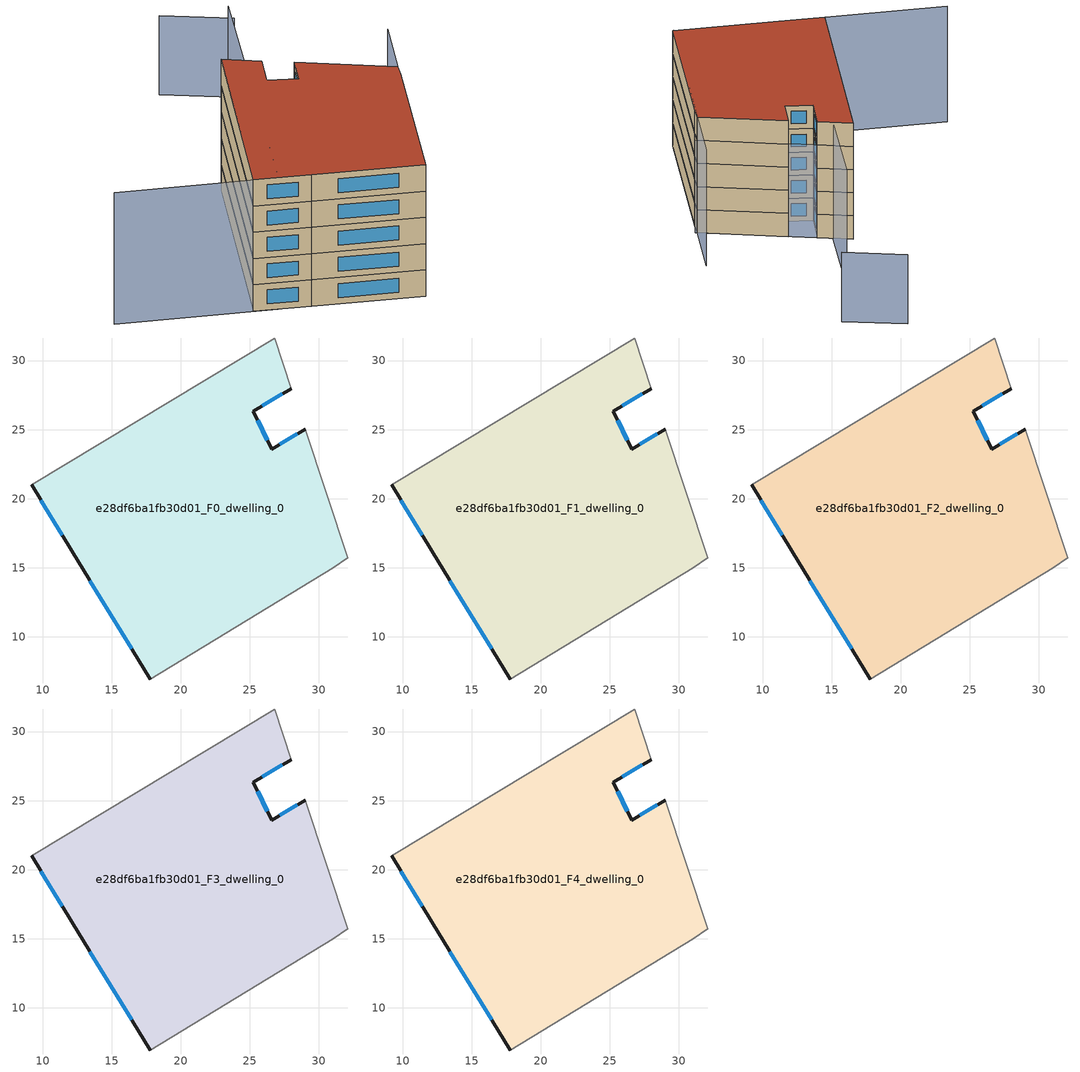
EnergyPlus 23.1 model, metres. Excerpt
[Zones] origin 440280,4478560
e28df6ba1fb30d01_F0_dwelling_0
 floor ground (EU_floor_Construction): 26.81,31.63 28,27.97 25.24,26.33 26.58,23.6 29.02,25.04 32.1,15.71 31.02,15 17.79,6.95 12.1,16.24 9.2,21.01 z0
 wall outside (EU_wall_Construction): 29.02,25.04 26.58,23.6 25.24,26.33 28,27.97 / 9.2,21.01 12.1,16.24 17.79,6.95 z0:3
 wall adiabatic (EU_wall_Construction): 17.79,6.95 31.02,15 32.1,15.71 29.02,25.04 / 28,27.97 26.81,31.63 9.2,21.01 z0:3
 window (EU_Window_Construction): 28.45,24.7 27.15,23.93 / 13.43,14.07 16.46,9.12 / 9.88,19.9 11.42,17.36 / 25.89,26.71 27.36,27.59 / 26.27,24.24 25.56,25.69 z0.7:2.3
e28df6ba1fb30d01_F1_dwelling_0
 floor to e28df6ba1fb30d01_F0_dwelling_0 (EU_floor_Construction): 26.81,31.63 28,27.97 25.24,26.33 26.58,23.6 29.02,25.04 32.1,15.71 31.02,15 17.79,6.95 12.1,16.24 9.2,21.01 z3
 wall outside (EU_wall_Construction): 29.02,25.04 26.58,23.6 25.24,26.33 28,27.97 / 9.2,21.01 12.1,16.24 17.79,6.95 z3:6
 wall adiabatic (EU_wall_Construction): 17.79,6.95 31.02,15 32.1,15.71 29.02,25.04 / 28,27.97 26.81,31.63 9.2,21.01 z3:6
 window (EU_Window_Construction): 28.45,24.7 27.15,23.93 / 13.43,14.07 16.46,9.12 / 9.88,19.9 11.42,17.36 / 25.89,26.71 27.36,27.59 / 26.27,24.24 25.56,25.69 z3.7:5.3
e28df6ba1fb30d01_F2_dwelling_0
 floor to e28df6ba1fb30d01_F1_dwelling_0 (EU_floor_Construction): 26.81,31.63 28,27.97 25.24,26.33 26.58,23.6 29.02,25.04 32.1,15.71 31.02,15 17.79,6.95 12.1,16.24 9.2,21.01 z6
 wall outside (EU_wall_Construction): 29.02,25.04 26.58,23.6 25.24,26.33 28,27.97 / 9.2,21.01 12.1,16.24 17.79,6.95 z6:9
 wall adiabatic (EU_wall_Construction): 17.79,6.95 31.02,15 32.1,15.71 29.02,25.04 / 28,27.97 26.81,31.63 9.2,21.01 z6:9
 window (EU_Window_Construction): 28.45,24.7 27.15,23.93 / 13.43,14.07 16.46,9.12 / 9.88,19.9 11.42,17.36 / 25.89,26.71 27.36,27.59 / 26.27,24.24 25.56,25.69 z6.7:8.3
e28df6ba1fb30d01_F3_dwelling_0
 floor to e28df6ba1fb30d01_F2_dwelling_0 (EU_floor_Construction): 26.81,31.63 28,27.97 25.24,26.33 26.58,23.6 29.02,25.04 32.1,15.71 31.02,15 17.79,6.95 12.1,16.24 9.2,21.01 z9
 wall outside (EU_wall_Construction): 29.02,25.04 26.58,23.6 25.24,26.33 28,27.97 / 9.2,21.01 12.1,16.24 17.79,6.95 z9:12
 wall adiabatic (EU_wall_Construction): 17.79,6.95 31.02,15 32.1,15.71 29.02,25.04 / 28,27.97 26.81,31.63 9.2,21.01 z9:12
 window (EU_Window_Construction): 28.45,24.7 27.15,23.93 / 13.43,14.07 16.46,9.12 / 9.88,19.9 11.42,17.36 / 25.89,26.71 27.36,27.59 / 26.27,24.24 25.56,25.69 z9.7:11.3
e28df6ba1fb30d01_F4_dwelling_0
 floor to e28df6ba1fb30d01_F3_dwelling_0 (EU_floor_Construction): 26.81,31.63 28,27.97 25.24,26.33 26.58,23.6 29.02,25.04 32.1,15.71 31.02,15 17.79,6.95 12.1,16.24 9.2,21.01 z12
 wall outside (EU_wall_Construction): 29.02,25.04 26.58,23.6 25.24,26.33 28,27.97 / 9.2,21.01 12.1,16.24 17.79,6.95 z12:15
 wall adiabatic (EU_wall_Construction): 17.79,6.95 31.02,15 32.1,15.71 29.02,25.04 / 28,27.97 26.81,31.63 9.2,21.01 z12:15
 window (EU_Window_Construction): 28.45,24.7 27.15,23.93 / 13.43,14.07 16.46,9.12 / 9.88,19.9 11.42,17.36 / 25.89,26.71 27.36,27.59 / 26.27,24.24 25.56,25.69 z12.7:14.3
 roof outside (EU_roof_Construction): 31.02,15 32.1,15.71 29.02,25.04 26.58,23.6 25.24,26.33 28,27.97 26.81,31.63 9.2,21.01 12.1,16.24 17.79,6.95 z15
shading: 17.73,7.05 37.56,19 / 35.4,34.47 10.45,19 / 10.45,19 2.18,32.35 z0:15; 32.16,15.52 26.79,31.62 z0:12; 41.89,36.54 39.58,43.26 z0:9
[Building]
EU S2 Campaign: North Axis=0; Terrain=City; Solar Distribution=FullExterior
[Site:Location]
Madrid: Latitude=40.5; Longitude=-3.5; Time Zone=1; Elevation=609
[SizingPeriod:WeatherFileDays]
AnnualSizingPeriod: Begin Month=1; Begin Day of Month=1; End Month=12; End Day of Month=31; Day of Week for Start Day=Monday; Use Weather File Daylight Saving Period=No; Use Weather File Rain and Snow Indicators=No
[MATERIAL]
EU_InternalMass_Material: Roughness=MediumRough; Thickness=0.1; Conductivity=1; Density=1800; Specific Heat=900; Thermal Absorptance=0.9; Solar Absorptance=0.7; Visible Absorptance=0.7
[MATERIAL:NOMASS] Roughness=MediumRough; Thermal Absorptance=0.9; Solar Absorptance=0.7; Visible Absorptance=0.7
Name | Thermal Resistance
EU_wall_NoMass | 0.419739
EU_roof_NoMass | 0.352165
EU_floor_NoMass | 0.608284
[WINDOWMATERIAL:SIMPLEGLAZINGSYSTEM]
EU_Window_SimpleGlazing: UFactor=4.8352; Solar Heat Gain Coefficient=0.85; Visible Transmittance=0.85
[CONSTRUCTION]
EU_wall_Construction: EU_wall_NoMass
EU_roof_Construction: EU_roof_NoMass
EU_floor_Construction: EU_floor_NoMass
EU_Window_Construction: EU_Window_SimpleGlazing
EU_InternalMass_Construction: EU_InternalMass_Material
[ZONE] Type=1; Multiplier=1; Ceiling Height=autocalculate; Floor Area=autocalculate; Part of Total Floor Area=Yes
Name | Volume
e28df6ba1fb30d01_F0_dwelling_0 | 893.74
e28df6ba1fb30d01_F1_dwelling_0; e28df6ba1fb30d01_F2_dwelling_0; e28df6ba1fb30d01_F3_dwelling_0; e28df6ba1fb30d01_F4_dwelling_0 | 893.739
[INTERNALMASS] Construction=EU_InternalMass_Construction; Surface Area=297.913
Name | Zone or ZoneList
e28df6ba1fb30d01_F0_dwelling_0_EU_InternalMass | e28df6ba1fb30d01_F0_dwelling_0
e28df6ba1fb30d01_F1_dwelling_0_EU_InternalMass | e28df6ba1fb30d01_F1_dwelling_0
e28df6ba1fb30d01_F2_dwelling_0_EU_InternalMass | e28df6ba1fb30d01_F2_dwelling_0
e28df6ba1fb30d01_F3_dwelling_0_EU_InternalMass | e28df6ba1fb30d01_F3_dwelling_0
e28df6ba1fb30d01_F4_dwelling_0_EU_InternalMass | e28df6ba1fb30d01_F4_dwelling_0
[OTHEREQUIPMENT] Fuel Type=Electricity; Design Level Calculation Method=Watts/Area; Power per Zone Floor Area=1; Fraction Latent=0; Fraction Radiant=0; Fraction Lost=0; Carbon Dioxide Generation Rate=0; EndUse Subcategory=EU_Step8_InternalGains
Name | Zone or ZoneList or Space or SpaceList | Schedule
EU_Step8_InternalGain_e28df6ba1fb30d01_F0_dwelling_0_f000 | e28df6ba1fb30d01_F0_dwelling_0 | EU_Step8_GainSchedule_e28df6ba1fb30d01_F0_dwelling_0_f000
EU_Step8_InternalGain_e28df6ba1fb30d01_F1_dwelling_0_f000 | e28df6ba1fb30d01_F1_dwelling_0 | EU_Step8_GainSchedule_e28df6ba1fb30d01_F1_dwelling_0_f000
EU_Step8_InternalGain_e28df6ba1fb30d01_F2_dwelling_0_f000 | e28df6ba1fb30d01_F2_dwelling_0 | EU_Step8_GainSchedule_e28df6ba1fb30d01_F2_dwelling_0_f000
EU_Step8_InternalGain_e28df6ba1fb30d01_F3_dwelling_0_f000 | e28df6ba1fb30d01_F3_dwelling_0 | EU_Step8_GainSchedule_e28df6ba1fb30d01_F3_dwelling_0_f000
EU_Step8_InternalGain_e28df6ba1fb30d01_F4_dwelling_0_f000 | e28df6ba1fb30d01_F4_dwelling_0 | EU_Step8_GainSchedule_e28df6ba1fb30d01_F4_dwelling_0_f000
[ZONEVENTILATION:DESIGNFLOWRATE] Schedule=EU_AlwaysOn; Design Flow Rate Calculation Method=AirChanges/Hour; Air Changes per Hour=0.703302; Ventilation Type=Natural; Fan Pressure Rise=0; Fan Total Efficiency=1; Constant Term Coefficient=1; Temperature Term Coefficient=0; Velocity Term Coefficient=0; Velocity Squared Term Coefficient=0; Minimum Indoor Temperature=-100; Maximum Indoor Temperature=100; Delta Temperature=-100; Minimum Outdoor Temperature=-100; Maximum Outdoor Temperature=100; Maximum Wind Speed=40
Name | Zone or ZoneList or Space or SpaceList
EU_ConstantAir_e28df6ba1fb30d01_F0_dwelling_0 | e28df6ba1fb30d01_F0_dwelling_0
EU_ConstantAir_e28df6ba1fb30d01_F1_dwelling_0 | e28df6ba1fb30d01_F1_dwelling_0
EU_ConstantAir_e28df6ba1fb30d01_F2_dwelling_0 | e28df6ba1fb30d01_F2_dwelling_0
EU_ConstantAir_e28df6ba1fb30d01_F3_dwelling_0 | e28df6ba1fb30d01_F3_dwelling_0
EU_ConstantAir_e28df6ba1fb30d01_F4_dwelling_0 | e28df6ba1fb30d01_F4_dwelling_0
[HVACTEMPLATE:THERMOSTAT] Constant Heating Setpoint=20; Constant Cooling Setpoint=50
EU_HeatOnly_e28df6ba1fb30d01_F0_dwelling_0; EU_HeatOnly_e28df6ba1fb30d01_F1_dwelling_0; EU_HeatOnly_e28df6ba1fb30d01_F2_dwelling_0; EU_HeatOnly_e28df6ba1fb30d01_F3_dwelling_0; EU_HeatOnly_e28df6ba1fb30d01_F4_dwelling_0
[HVACTEMPLATE:ZONE:IDEALLOADSAIRSYSTEM] System Availability Schedule=EU_AlwaysOn; Maximum Heating Supply Air Temperature=50; Minimum Cooling Supply Air Temperature=13; Maximum Heating Supply Air Humidity Ratio=0.0156; Minimum Cooling Supply Air Humidity Ratio=0.0077; Heating Limit=NoLimit; Cooling Limit=NoLimit; Heating Availability Schedule=EU_AlwaysOn; Cooling Availability Schedule=EU_CoolingOff; Dehumidification Control Type=ConstantSensibleHeatRatio; Cooling Sensible Heat Ratio=0.7; Dehumidification Setpoint=60; Humidification Control Type=None; Humidification Setpoint=30; Outdoor Air Method=None; Outdoor Air Flow Rate per Person=0.00944; Outdoor Air Flow Rate per Zone Floor Area=0; Outdoor Air Flow Rate per Zone=0; Demand Controlled Ventilation Type=None; Outdoor Air Economizer Type=NoEconomizer; Heat Recovery Type=None; Sensible Heat Recovery Effectiveness=0.7; Latent Heat Recovery Effectiveness=0.65
Name | Template Thermostat
e28df6ba1fb30d01_F0_dwelling_0 | EU_HeatOnly_e28df6ba1fb30d01_F0_dwelling_0
e28df6ba1fb30d01_F1_dwelling_0 | EU_HeatOnly_e28df6ba1fb30d01_F1_dwelling_0
e28df6ba1fb30d01_F2_dwelling_0 | EU_HeatOnly_e28df6ba1fb30d01_F2_dwelling_0
e28df6ba1fb30d01_F3_dwelling_0 | EU_HeatOnly_e28df6ba1fb30d01_F3_dwelling_0
e28df6ba1fb30d01_F4_dwelling_0 | EU_HeatOnly_e28df6ba1fb30d01_F4_dwelling_0
[SIZING:ZONE] Zone Cooling Design Supply Air Temperature Input Method=SupplyAirTemperature; Zone Cooling Design Supply Air Temperature=13; Zone Heating Design Supply Air Temperature Input Method=SupplyAirTemperature; Zone Heating Design Supply Air Temperature=50; Zone Cooling Design Supply Air Humidity Ratio=0.008; Zone Heating Design Supply Air Humidity Ratio=0.008; Cooling Design Air Flow Method=DesignDay; Cooling Design Air Flow Rate=0; Cooling Minimum Air Flow per Zone Floor Area=0.000762; Cooling Minimum Air Flow=0; Cooling Minimum Air Flow Fraction=0.2; Heating Design Air Flow Method=DesignDay; Heating Design Air Flow Rate=0; Heating Maximum Air Flow per Zone Floor Area=0.002032; Heating Maximum Air Flow=0.141576; Heating Maximum Air Flow Fraction=0.3; Account for Dedicated Outdoor Air System=No; Dedicated Outdoor Air System Control Strategy=NeutralSupplyAir; Dedicated Outdoor Air Low Setpoint Temperature for Design=autosize; Dedicated Outdoor Air High Setpoint Temperature for Design=autosize; Zone Load Sizing Method=Sensible Load Only No Latent Load; Zone Latent Cooling Design Supply Air Humidity Ratio Input Method=HumidityRatioDifference; Zone Cooling Design Supply Air Humidity Ratio Difference=0.005; Zone Latent Heating Design Supply Air Humidity Ratio Input Method=HumidityRatioDifference; Zone Humidification Design Supply Air Humidity Ratio Difference=0.005
e28df6ba1fb30d01_F0_dwelling_0; e28df6ba1fb30d01_F1_dwelling_0; e28df6ba1fb30d01_F2_dwelling_0; e28df6ba1fb30d01_F3_dwelling_0; e28df6ba1fb30d01_F4_dwelling_0
[SCHEDULE:CONSTANT]
Name | Hourly Value
EU_AlwaysOn | 1
EU_CoolingOff | 0
[SCHEDULE:FILE] Column Number=1; Rows to Skip at Top=0; Number of Hours of Data=8760; Column Separator=Comma; Interpolate to Timestep=No; Minutes per Item=60; Adjust Schedule for Daylight Savings=Yes
Name | File
EU_Step8_GainSchedule_e28df6ba1fb30d01_F0_dwelling_0_f000 | ../../schedules/e28df6ba1fb30d01/e28df6ba1fb30d01_F0_dwelling_0_f000_gain.csv
EU_Step8_GainSchedule_e28df6ba1fb30d01_F1_dwelling_0_f000 | ../../schedules/e28df6ba1fb30d01/e28df6ba1fb30d01_F1_dwelling_0_f000_gain.csv
EU_Step8_GainSchedule_e28df6ba1fb30d01_F2_dwelling_0_f000 | ../../schedules/e28df6ba1fb30d01/e28df6ba1fb30d01_F2_dwelling_0_f000_gain.csv
EU_Step8_GainSchedule_e28df6ba1fb30d01_F3_dwelling_0_f000 | ../../schedules/e28df6ba1fb30d01/e28df6ba1fb30d01_F3_dwelling_0_f000_gain.csv
EU_Step8_GainSchedule_e28df6ba1fb30d01_F4_dwelling_0_f000 | ../../schedules/e28df6ba1fb30d01/e28df6ba1fb30d01_F4_dwelling_0_f000_gain.csv
